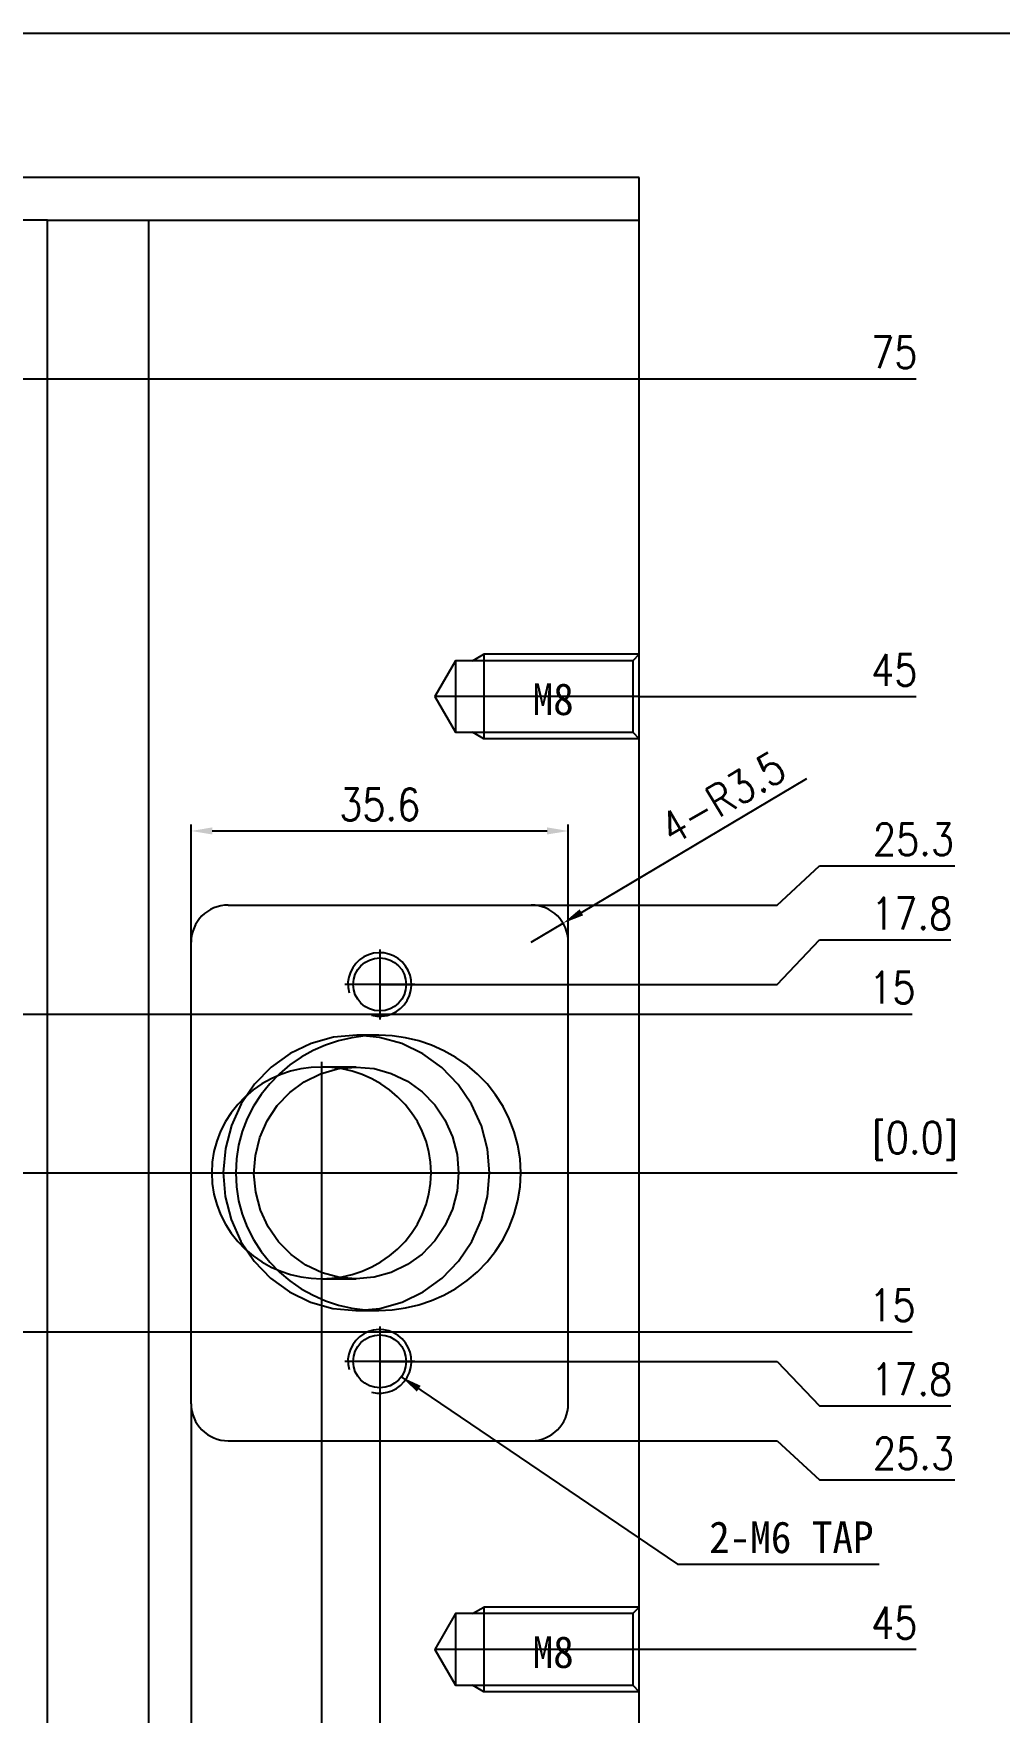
# Model space of a CAD drawing. Header units: millimetres. Extents: x 632 to 3922, y 1402 to 2001.
# Drawn here: x 2366.4 to 2457.5, y 1824.4 to 1983 of the extents above; entities that cross this region are included whole.
import ezdxf
from ezdxf.enums import TextEntityAlignment as Align
from ezdxf.lldxf.tags import DXFTag

# ---------------------------------------------------------------- set-up
doc = ezdxf.new("R2010")
doc.units = ezdxf.units.MM
for name, color, linetype in [('6', 6, 'Continuous'), ('7', 7, 'Continuous'), ('BCE', 1, 'CENTER'), ('BH', 11, 'HIDDEN'), ('BHTL', 5, 'CENTER'), ('CE', 1, 'CENTER'), ('DIM', 7, 'Continuous'), ('H1', 2, 'HIDDEN')]:
    doc.layers.add(name, color=color, linetype=linetype)
doc.styles.add('JM_Standard', font='', dxfattribs={"height": 3})
doc.styles.add('SY', font='romans.shx', dxfattribs={"width": 0.85, "height": 3, "bigfont": 'ghs.shx'})
doc.styles.get('JM_Standard').set_extended_font_data('DotumChe')
tags = doc.linetypes.add('CENTER', pattern=[2, 1.25, -0.25, 0.25, -0.25]).pattern_tags.tags
tags[10:11] = [DXFTag(74, 4), DXFTag(75, 0), DXFTag(340, '0'), DXFTag(46, 1.0), DXFTag(50, 0.0), DXFTag(44, 0.0), DXFTag(45, 0.0)]
tags[8:9] = [DXFTag(74, 4), DXFTag(75, 0), DXFTag(340, '0'), DXFTag(46, 1.0), DXFTag(50, 0.0), DXFTag(44, 0.0), DXFTag(45, 0.0)]
tags[6:7] = [DXFTag(74, 4), DXFTag(75, 0), DXFTag(340, '0'), DXFTag(46, 1.0), DXFTag(50, 0.0), DXFTag(44, 0.0), DXFTag(45, 0.0)]
tags[4:5] = [DXFTag(74, 4), DXFTag(75, 0), DXFTag(340, '0'), DXFTag(46, 1.0), DXFTag(50, 0.0), DXFTag(44, 0.0), DXFTag(45, 0.0)]
tags = doc.linetypes.add('HIDDEN', pattern=[0.375, 0.25, -0.125]).pattern_tags.tags
tags[6:7] = [DXFTag(74, 4), DXFTag(75, 0), DXFTag(340, '0'), DXFTag(46, 1.0), DXFTag(50, 0.0), DXFTag(44, 0.0), DXFTag(45, 0.0)]
tags[4:5] = [DXFTag(74, 4), DXFTag(75, 0), DXFTag(340, '0'), DXFTag(46, 1.0), DXFTag(50, 0.0), DXFTag(44, 0.0), DXFTag(45, 0.0)]
doc.dimstyles.new('BaseStyle', dxfattribs={"dimtxt": 3, "dimasz": 2, "dimexe": 0.6, "dimexo": 0, "dimgap": 1, "dimtad": 1, "dimdsep": 46, "dimtxsty": 'SY', "dimcen": 0, "dimclrd": 3, "dimclre": 3, "dimclrt": 7, "dimaunit": 1, "dimazin": 0, "dimtfac": 1, "dimtmove": 0, "dimatfit": 3, "dimfxl": 1, "dimtolj": 1, "dimtzin": 0, "dimarcsym": 0})

# ---------------------------------------------------------------- blocks, each defined once
blk = doc.blocks.new('PHT_1_6')
at = {"layer": 'BCE'}
for p, q in [((0, 3.3), (0, -3.3)), ((3.3, 0), (-3.3, 0))]:
    blk.add_line(p, q, dxfattribs=at)
at = {"layer": 'BH'}
blk.add_circle((0, 0), 2.5, dxfattribs=at)
at = {"layer": 'BHTL'}
blk.add_arc((0, 0), 3, 255, 195, dxfattribs=at)
blk = doc.blocks.new('20180524_1743031')
at = {"layer": 'BCE'}
blk.add_line((-0.62, 3.38), (18.66, 3.38), dxfattribs=at)
at = {"layer": 'BH'}
blk.add_line((16.71, 0), (16.71, 6.75), dxfattribs=at)
for points in [[(-0.62, -0.62), (0, 0), (0, 6.75), (-0.62, 7.38)], [(0, 0), (16.71, 0), (18.66, 3.38), (16.71, 6.75), (0, 6.75)]]:
    blk.add_lwpolyline(points, dxfattribs=at)
at = {"layer": 'BHTL'}
for p, q in [((-0.62, 7.38), (14.04, 7.38)), ((-0.62, -0.62), (14.04, -0.62))]:
    blk.add_line(p, q, dxfattribs=at)
blk.add_lwpolyline([(15.12, 0), (14.04, -0.62), (14.04, 7.38), (15.12, 6.75)], dxfattribs=at)
blk = doc.blocks.new('*D575')
at = {"layer": 'Defpoints', "color": 0}
for p in [(2416.86, 1907.68), (2381.26, 1897.19), (2416.86, 1897.19)]:
    blk.add_point(p, dxfattribs=at)
at = {"layer": 'DIM', "color": 3, "lineweight": -2}
for p, q in [((2381.26, 1897.19), (2381.26, 1908.28)), ((2383.26, 1907.68), (2414.86, 1907.68)), ((2416.86, 1897.19), (2416.86, 1908.28))]:
    blk.add_line(p, q, dxfattribs=at)
at = {"layer": 'DIM', "color": 3}
for points in [[(2383.26, 1908.02), (2383.26, 1907.35), (2381.26, 1907.68)], [(2414.86, 1907.35), (2414.86, 1908.02), (2416.86, 1907.68)]]:
    blk.add_solid(points, dxfattribs=at)
at = {"layer": 'DIM', "color": 7, "insert": (2399.06, 1910.18), "char_height": 3, "attachment_point": 5, "style": 'SY', "bg_fill": 3, "box_fill_scale": 1.1, "bg_fill_color": 256, "bg_fill_true_color": 13158600, "bg_fill_transparency": 0}
blk.add_mtext('\\A1;35.6', dxfattribs=at)
blk = doc.blocks.new('*D589')
at = {"layer": 'Defpoints', "color": 0}
for p in [(2381.26, 1853.59), (2298.56, 1781.39)]:
    blk.add_point(p, dxfattribs=at)
at = {"layer": 'DIM', "color": 3, "lineweight": -2}
for p, q in [((2381.26, 1853.59), (2381.26, 1768.39)), ((2381.26, 1768.39), (2384.26, 1764.39)), ((2384.26, 1764.39), (2384.26, 1751.61))]:
    blk.add_line(p, q, dxfattribs=at)
at = {"layer": 'DIM', "color": 7, "insert": (2381.76, 1755.5), "char_height": 3, "attachment_point": 5, "rotation": 90, "style": 'SY', "bg_fill": 3, "box_fill_scale": 1.1, "bg_fill_color": 256, "bg_fill_true_color": 13158600, "bg_fill_transparency": 0}
blk.add_mtext('\\A1;82.7', dxfattribs=at)
at = {"layer": 'Defpoints', "color": 0}
blk.add_point((2384.26, 1760.39), dxfattribs=at)
blk = doc.blocks.new('*D590')
at = {"layer": 'Defpoints', "color": 0}
for p in [(2393.56, 1864.89), (2298.56, 1781.39)]:
    blk.add_point(p, dxfattribs=at)
at = {"layer": 'DIM', "color": 3, "lineweight": -2}
blk.add_line((2393.56, 1864.89), (2393.56, 1755.26), dxfattribs=at)
at = {"layer": 'DIM', "color": 7, "insert": (2391.06, 1757.32), "char_height": 3, "attachment_point": 5, "rotation": 90, "style": 'SY', "bg_fill": 3, "box_fill_scale": 1.1, "bg_fill_color": 256, "bg_fill_true_color": 13158600, "bg_fill_transparency": 0}
blk.add_mtext('\\A1;95', dxfattribs=at)
at = {"layer": 'Defpoints', "color": 0}
blk.add_point((2393.56, 1760.39), dxfattribs=at)
blk = doc.blocks.new('*D591')
at = {"layer": 'Defpoints', "color": 0}
for p in [(2399.06, 1857.59), (2298.56, 1781.39)]:
    blk.add_point(p, dxfattribs=at)
at = {"layer": 'DIM', "color": 3, "lineweight": -2}
for p, q in [((2399.06, 1857.59), (2399.06, 1768.39)), ((2399.06, 1768.39), (2400.56, 1764.39)), ((2400.56, 1764.39), (2400.56, 1749.55))]:
    blk.add_line(p, q, dxfattribs=at)
at = {"layer": 'DIM', "color": 7, "insert": (2398.06, 1754.47), "char_height": 3, "attachment_point": 5, "rotation": 90, "style": 'SY', "bg_fill": 3, "box_fill_scale": 1.1, "bg_fill_color": 256, "bg_fill_true_color": 13158600, "bg_fill_transparency": 0}
blk.add_mtext('\\A1;100.5', dxfattribs=at)
at = {"layer": 'Defpoints', "color": 0}
blk.add_point((2400.56, 1760.39), dxfattribs=at)
blk = doc.blocks.new('*D592')
at = {"layer": 'Defpoints', "color": 0}
for p in [(2423.56, 1875.39), (2423.56, 1875.39), (2444.56, 1875.39)]:
    blk.add_point(p, dxfattribs=at)
at = {"layer": 'DIM', "color": 3, "lineweight": -2}
blk.add_line((2423.56, 1875.39), (2453.55, 1875.39), dxfattribs=at)
at = {"layer": 'DIM', "color": 7, "insert": (2449.56, 1878.3), "char_height": 3, "attachment_point": 5, "style": 'SY', "bg_fill": 3, "box_fill_scale": 1.1, "bg_fill_color": 256, "bg_fill_true_color": 13158600, "bg_fill_transparency": 0}
blk.add_mtext('\\A1;{\\H0.8333x;\\C2;[\\H1.2x;0.0\\H0.8333x;]}', dxfattribs=at)
blk = doc.blocks.new('*D593')
at = {"layer": 'Defpoints', "color": 0}
for p in [(2423.56, 1875.39), (2362.58, 1860.39)]:
    blk.add_point(p, dxfattribs=at)
at = {"layer": 'DIM', "color": 3, "lineweight": -2}
blk.add_line((2362.58, 1860.39), (2449.32, 1860.39), dxfattribs=at)
at = {"layer": 'DIM', "color": 7, "insert": (2447.44, 1862.89), "char_height": 3, "attachment_point": 5, "style": 'SY', "bg_fill": 3, "box_fill_scale": 1.1, "bg_fill_color": 256, "bg_fill_true_color": 13158600, "bg_fill_transparency": 0}
blk.add_mtext('\\A1;15', dxfattribs=at)
at = {"layer": 'Defpoints', "color": 0}
blk.add_point((2444.56, 1860.39), dxfattribs=at)
blk = doc.blocks.new('*D594')
at = {"layer": 'Defpoints', "color": 0}
for p in [(2423.56, 1875.39), (2399.06, 1857.59)]:
    blk.add_point(p, dxfattribs=at)
at = {"layer": 'DIM', "color": 3, "lineweight": -2}
for p, q in [((2399.06, 1857.59), (2436.56, 1857.59)), ((2436.56, 1857.59), (2440.56, 1853.39)), ((2440.56, 1853.39), (2452.97, 1853.39))]:
    blk.add_line(p, q, dxfattribs=at)
at = {"layer": 'DIM', "color": 7, "insert": (2449.26, 1855.89), "char_height": 3, "attachment_point": 5, "style": 'SY', "bg_fill": 3, "box_fill_scale": 1.1, "bg_fill_color": 256, "bg_fill_true_color": 13158600, "bg_fill_transparency": 0}
blk.add_mtext('\\A1;17.8', dxfattribs=at)
at = {"layer": 'Defpoints', "color": 0}
blk.add_point((2444.56, 1853.39), dxfattribs=at)
blk = doc.blocks.new('*D595')
at = {"layer": 'Defpoints', "color": 0}
for p in [(2423.56, 1875.39), (2413.36, 1850.09)]:
    blk.add_point(p, dxfattribs=at)
at = {"layer": 'DIM', "color": 3, "lineweight": -2}
for p, q in [((2413.36, 1850.09), (2436.56, 1850.09)), ((2436.56, 1850.09), (2440.56, 1846.39)), ((2440.56, 1846.39), (2453.33, 1846.39))]:
    blk.add_line(p, q, dxfattribs=at)
at = {"layer": 'DIM', "color": 7, "insert": (2449.44, 1848.89), "char_height": 3, "attachment_point": 5, "style": 'SY', "bg_fill": 3, "box_fill_scale": 1.1, "bg_fill_color": 256, "bg_fill_true_color": 13158600, "bg_fill_transparency": 0}
blk.add_mtext('\\A1;25.3', dxfattribs=at)
at = {"layer": 'Defpoints', "color": 0}
blk.add_point((2444.56, 1846.39), dxfattribs=at)
blk = doc.blocks.new('*D596')
at = {"layer": 'Defpoints', "color": 0}
for p in [(2423.56, 1875.39), (2423.56, 1830.39)]:
    blk.add_point(p, dxfattribs=at)
at = {"layer": 'DIM', "color": 3, "lineweight": -2}
blk.add_line((2423.56, 1830.39), (2449.69, 1830.39), dxfattribs=at)
at = {"layer": 'DIM', "color": 7, "insert": (2447.62, 1832.89), "char_height": 3, "attachment_point": 5, "style": 'SY', "bg_fill": 3, "box_fill_scale": 1.1, "bg_fill_color": 256, "bg_fill_true_color": 13158600, "bg_fill_transparency": 0}
blk.add_mtext('\\A1;45', dxfattribs=at)
at = {"layer": 'Defpoints', "color": 0}
blk.add_point((2444.56, 1830.39), dxfattribs=at)
blk = doc.blocks.new('*D597')
at = {"layer": 'Defpoints', "color": 0}
for p in [(2423.56, 1875.39), (2362.58, 1800.39)]:
    blk.add_point(p, dxfattribs=at)
at = {"layer": 'DIM', "color": 3, "lineweight": -2}
blk.add_line((2362.58, 1800.39), (2449.69, 1800.39), dxfattribs=at)
at = {"layer": 'DIM', "color": 7, "insert": (2447.62, 1802.89), "char_height": 3, "attachment_point": 5, "style": 'SY', "bg_fill": 3, "box_fill_scale": 1.1, "bg_fill_color": 256, "bg_fill_true_color": 13158600, "bg_fill_transparency": 0}
blk.add_mtext('\\A1;75', dxfattribs=at)
at = {"layer": 'Defpoints', "color": 0}
blk.add_point((2444.56, 1800.39), dxfattribs=at)
blk = doc.blocks.new('*D598')
at = {"layer": 'Defpoints', "color": 0}
for p in [(2362.58, 1890.39), (2423.56, 1875.39)]:
    blk.add_point(p, dxfattribs=at)
at = {"layer": 'DIM', "color": 3, "lineweight": -2}
blk.add_line((2362.58, 1890.39), (2449.32, 1890.39), dxfattribs=at)
at = {"layer": 'DIM', "color": 7, "insert": (2447.44, 1892.89), "char_height": 3, "attachment_point": 5, "style": 'SY', "bg_fill": 3, "box_fill_scale": 1.1, "bg_fill_color": 256, "bg_fill_true_color": 13158600, "bg_fill_transparency": 0}
blk.add_mtext('\\A1;15', dxfattribs=at)
at = {"layer": 'Defpoints', "color": 0}
blk.add_point((2444.56, 1890.39), dxfattribs=at)
blk = doc.blocks.new('*D599')
at = {"layer": 'Defpoints', "color": 0}
for p in [(2399.06, 1893.19), (2423.56, 1875.39)]:
    blk.add_point(p, dxfattribs=at)
at = {"layer": 'DIM', "color": 3, "lineweight": -2}
for p, q in [((2436.56, 1893.19), (2440.56, 1897.39)), ((2440.56, 1897.39), (2452.97, 1897.39)), ((2399.06, 1893.19), (2436.56, 1893.19))]:
    blk.add_line(p, q, dxfattribs=at)
at = {"layer": 'DIM', "color": 7, "insert": (2449.26, 1899.89), "char_height": 3, "attachment_point": 5, "style": 'SY', "bg_fill": 3, "box_fill_scale": 1.1, "bg_fill_color": 256, "bg_fill_true_color": 13158600, "bg_fill_transparency": 0}
blk.add_mtext('\\A1;17.8', dxfattribs=at)
at = {"layer": 'Defpoints', "color": 0}
blk.add_point((2444.56, 1897.39), dxfattribs=at)
blk = doc.blocks.new('*D600')
at = {"layer": 'Defpoints', "color": 0}
for p in [(2413.36, 1900.69), (2423.56, 1875.39)]:
    blk.add_point(p, dxfattribs=at)
at = {"layer": 'DIM', "color": 3, "lineweight": -2}
for p, q in [((2436.56, 1900.69), (2440.56, 1904.39)), ((2440.56, 1904.39), (2453.33, 1904.39)), ((2413.36, 1900.69), (2436.56, 1900.69))]:
    blk.add_line(p, q, dxfattribs=at)
at = {"layer": 'DIM', "color": 7, "insert": (2449.44, 1906.89), "char_height": 3, "attachment_point": 5, "style": 'SY', "bg_fill": 3, "box_fill_scale": 1.1, "bg_fill_color": 256, "bg_fill_true_color": 13158600, "bg_fill_transparency": 0}
blk.add_mtext('\\A1;25.3', dxfattribs=at)
at = {"layer": 'Defpoints', "color": 0}
blk.add_point((2444.56, 1904.39), dxfattribs=at)
blk = doc.blocks.new('*D601')
at = {"layer": 'Defpoints', "color": 0}
for p in [(2423.56, 1920.39), (2423.56, 1875.39)]:
    blk.add_point(p, dxfattribs=at)
at = {"layer": 'DIM', "color": 3, "lineweight": -2}
blk.add_line((2423.56, 1920.39), (2449.69, 1920.39), dxfattribs=at)
at = {"layer": 'DIM', "color": 7, "insert": (2447.62, 1922.89), "char_height": 3, "attachment_point": 5, "style": 'SY', "bg_fill": 3, "box_fill_scale": 1.1, "bg_fill_color": 256, "bg_fill_true_color": 13158600, "bg_fill_transparency": 0}
blk.add_mtext('\\A1;45', dxfattribs=at)
at = {"layer": 'Defpoints', "color": 0}
blk.add_point((2444.56, 1920.39), dxfattribs=at)
blk = doc.blocks.new('*D602')
at = {"layer": 'Defpoints', "color": 0}
for p in [(2364.66, 1950.39), (2423.56, 1875.39)]:
    blk.add_point(p, dxfattribs=at)
at = {"layer": 'DIM', "color": 3, "lineweight": -2}
blk.add_line((2364.66, 1950.39), (2449.69, 1950.39), dxfattribs=at)
at = {"layer": 'DIM', "color": 7, "insert": (2447.62, 1952.89), "char_height": 3, "attachment_point": 5, "style": 'SY', "bg_fill": 3, "box_fill_scale": 1.1, "bg_fill_color": 256, "bg_fill_true_color": 13158600, "bg_fill_transparency": 0}
blk.add_mtext('\\A1;75', dxfattribs=at)
at = {"layer": 'Defpoints', "color": 0}
blk.add_point((2444.56, 1950.39), dxfattribs=at)
blk = doc.blocks.new('*D631')
at = {"layer": 'Defpoints', "color": 0}
for p in [(2416.37, 1898.97), (2413.36, 1897.19)]:
    blk.add_point(p, dxfattribs=at)
at = {"layer": 'DIM', "color": 3, "lineweight": -2}
blk.add_line((2413.36, 1897.19), (2416.37, 1898.97), dxfattribs=at)
at = {"layer": 'DIM', "color": 3}
blk.add_solid([(2417.92, 1900.28), (2418.26, 1899.71), (2416.37, 1898.97)], dxfattribs=at)
at = {"layer": 'DIM', "color": 7, "insert": (2431.44, 1910.83), "char_height": 3, "attachment_point": 5, "rotation": 30.7031, "style": 'SY', "bg_fill": 3, "box_fill_scale": 1.1, "bg_fill_color": 256, "bg_fill_true_color": 13158600, "bg_fill_transparency": 0}
blk.add_mtext('\\A1;4-R3.5', dxfattribs=at)
at = {"layer": 'DIM', "color": 3, "lineweight": -2}
blk.add_line((2418.09, 1899.99), (2439.37, 1912.63), dxfattribs=at)
blk = doc.blocks.new('A$C2EA02300')
blk.add_line((832, 585), (9, 585))

msp = doc.modelspace()

# ---------------------------------------------------------------- linework, layer by layer
at = {"layer": '7'}
for p, q in [((2423.558, 1969.386), (2298.558, 1969.386)), ((2423.558, 1965.386), (2423.558, 1969.386)), ((2367.694, 1965.386), (2356.101, 1965.386)), ((2367.694, 1785.386), (2367.694, 1965.386)), ((2367.694, 1965.386), (2377.257, 1965.386)), ((2377.257, 1785.386), (2377.257, 1965.386)), ((2377.257, 1965.386), (2423.558, 1965.386)), ((2423.558, 1785.386), (2423.558, 1965.386))]:
    msp.add_line(p, q, dxfattribs=at)
for points in [[(2393.558, 1885.387, 0), (2392.578, 1885.342, 0), (2391.605, 1885.208, 0), (2390.647, 1884.984, 0), (2389.712, 1884.672, 0), (2388.808, 1884.273, 0), (2387.943, 1883.79, 0), (2387.126, 1883.224, 0), (2386.365, 1882.58, 0), (2385.667, 1881.862, 0), (2385.043, 1881.076, 0), (2384.498, 1880.229, 0), (2384.042, 1879.328, 0), (2383.679, 1878.383, 0), (2383.416, 1877.404, 0), (2383.257, 1876.401, 0), (2383.203, 1875.386, 0)], [(2393.558, 1865.385, 0), (2394.539, 1865.43, 0), (2395.512, 1865.565, 0), (2396.47, 1865.789, 0), (2397.404, 1866.101, 0), (2398.308, 1866.5, 0), (2399.173, 1866.983, 0), (2399.99, 1867.549, 0), (2400.752, 1868.193, 0), (2401.449, 1868.911, 0), (2402.073, 1869.697, 0), (2402.618, 1870.544, 0), (2403.074, 1871.445, 0), (2403.437, 1872.39, 0), (2403.7, 1873.369, 0), (2403.859, 1874.372, 0), (2403.912, 1875.386, 0), (2403.859, 1876.401, 0), (2403.7, 1877.404, 0), (2403.437, 1878.383, 0), (2403.074, 1879.328, 0), (2402.618, 1880.229, 0), (2402.073, 1881.076, 0), (2401.449, 1881.862, 0), (2400.752, 1882.58, 0), (2399.99, 1883.224, 0), (2399.173, 1883.789, 0), (2398.308, 1884.273, 0), (2397.404, 1884.672, 0), (2396.47, 1884.984, 0), (2395.512, 1885.208, 0), (2394.539, 1885.342, 0), (2393.558, 1885.387, 0)], [(2395.261, 1865.522, 0), (2393.631, 1865.957, 0), (2392.098, 1866.679, 0), (2390.71, 1867.665, 0), (2389.509, 1868.886, 0), (2388.53, 1870.305, 0), (2387.804, 1871.878, 0), (2387.353, 1873.557, 0), (2387.191, 1875.293, 0), (2387.322, 1877.031, 0), (2387.742, 1878.719, 0), (2388.439, 1880.305, 0), (2389.392, 1881.743, 0), (2390.572, 1882.987, 0), (2391.942, 1884, 0), (2393.461, 1884.752, 0), (2395.083, 1885.218, 0), (2395.261, 1885.251, 0)], [(2383.203, 1875.386, 0), (2383.257, 1874.372, 0), (2383.416, 1873.369, 0), (2383.679, 1872.389, 0), (2384.042, 1871.444, 0), (2384.498, 1870.544, 0), (2385.043, 1869.696, 0), (2385.667, 1868.91, 0), (2386.365, 1868.193, 0), (2387.126, 1867.549, 0), (2387.943, 1866.983, 0), (2388.808, 1866.499, 0), (2389.712, 1866.101, 0), (2390.647, 1865.789, 0), (2391.605, 1865.565, 0), (2392.578, 1865.43, 0), (2393.558, 1865.385, 0)]]:
    msp.add_polyline3d(points, dxfattribs=at)
at = {"layer": 'CE'}
for p, q in [((2393.558, 1885.886), (2393.558, 1864.886)), ((2298.558, 1875.386), (2423.558, 1875.386))]:
    msp.add_line(p, q, dxfattribs=at)
at = {"layer": 'H1'}
for p, q in [((2384.758, 1900.686), (2413.358, 1900.686)), ((2381.258, 1853.586), (2381.258, 1897.186)), ((2416.858, 1853.586), (2416.858, 1897.186)), ((2398.962, 1888.382), (2396.887, 1888.388)), ((2396.85, 1885.387), (2393.558, 1885.387)), ((2393.558, 1865.385), (2396.85, 1865.385)), ((2396.887, 1862.384), (2398.962, 1862.391)), ((2384.758, 1850.086), (2413.358, 1850.086))]:
    msp.add_line(p, q, dxfattribs=at)
for points in [[(2396.887, 1888.388, 0), (2394.706, 1888.197, 0), (2392.59, 1887.617, 0), (2390.603, 1886.665, 0), (2388.806, 1885.371, 0), (2387.254, 1883.773, 0), (2385.993, 1881.92, 0), (2385.062, 1879.869, 0), (2384.489, 1877.682, 0), (2384.292, 1875.425, 0), (2384.476, 1873.166, 0), (2385.037, 1870.975, 0), (2385.956, 1868.919, 0), (2387.206, 1867.058, 0), (2388.749, 1865.451, 0), (2390.539, 1864.145, 0), (2392.52, 1863.182, 0), (2394.633, 1862.589, 0), (2396.813, 1862.384, 0), (2396.887, 1862.384, 0)], [(2398.962, 1888.382, 0), (2397.685, 1888.327, 0), (2396.418, 1888.155, 0), (2395.17, 1887.867, 0), (2393.952, 1887.464, 0), (2392.774, 1886.947, 0), (2391.647, 1886.32, 0), (2390.581, 1885.585, 0), (2389.588, 1884.749, 0), (2388.679, 1883.815, 0), (2387.864, 1882.793, 0), (2387.154, 1881.691, 0), (2386.558, 1880.518, 0), (2386.086, 1879.288, 0), (2385.743, 1878.013, 0), (2385.535, 1876.707, 0), (2385.465, 1875.386, 0)], [(2409.408, 1875.386, 0), (2409.217, 1877.644, 0), (2408.651, 1879.833, 0), (2407.726, 1881.887, 0), (2406.47, 1883.744, 0), (2404.922, 1885.346, 0), (2403.129, 1886.646, 0), (2401.145, 1887.604, 0), (2399.031, 1888.191, 0), (2396.887, 1888.388, 0)], [(2398.962, 1862.391, 0), (2400.234, 1862.453, 0), (2401.495, 1862.631, 0), (2402.736, 1862.924, 0), (2403.948, 1863.332, 0), (2405.119, 1863.852, 0), (2406.239, 1864.481, 0), (2407.297, 1865.217, 0), (2408.283, 1866.054, 0), (2409.186, 1866.986, 0), (2409.995, 1868.006, 0), (2410.699, 1869.106, 0), (2411.29, 1870.274, 0), (2411.759, 1871.5, 0), (2412.099, 1872.77, 0), (2412.306, 1874.071, 0), (2412.375, 1875.386, 0), (2412.306, 1876.702, 0), (2412.099, 1878.002, 0), (2411.759, 1879.272, 0), (2411.29, 1880.498, 0), (2410.699, 1881.667, 0), (2409.995, 1882.767, 0), (2409.186, 1883.787, 0), (2408.283, 1884.719, 0), (2407.297, 1885.556, 0), (2406.239, 1886.291, 0), (2405.119, 1886.921, 0), (2403.948, 1887.441, 0), (2402.736, 1887.848, 0), (2401.495, 1888.142, 0), (2400.234, 1888.32, 0), (2398.962, 1888.382, 0)], [(2395.261, 1885.251, 0), (2396.85, 1885.387, 0)], [(2396.85, 1885.387, 0), (2398.527, 1885.235, 0), (2400.154, 1884.784, 0), (2401.68, 1884.047, 0), (2403.059, 1883.047, 0), (2404.249, 1881.814, 0), (2405.215, 1880.386, 0), (2405.927, 1878.806, 0), (2406.362, 1877.122, 0), (2406.509, 1875.386, 0)], [(2385.465, 1875.386, 0), (2385.535, 1874.065, 0), (2385.743, 1872.76, 0), (2386.086, 1871.484, 0), (2386.558, 1870.254, 0), (2387.154, 1869.082, 0), (2387.864, 1867.979, 0), (2388.679, 1866.957, 0), (2389.588, 1866.024, 0), (2390.581, 1865.187, 0), (2391.647, 1864.453, 0), (2392.774, 1863.826, 0), (2393.952, 1863.309, 0), (2395.17, 1862.905, 0), (2396.418, 1862.617, 0), (2397.685, 1862.445, 0), (2398.962, 1862.391, 0)], [(2406.509, 1875.386, 0), (2406.362, 1873.65, 0), (2405.926, 1871.966, 0), (2405.215, 1870.386, 0), (2404.249, 1868.958, 0), (2403.059, 1867.725, 0), (2401.679, 1866.725, 0), (2400.153, 1865.989, 0), (2398.527, 1865.537, 0), (2396.85, 1865.385, 0)], [(2396.887, 1862.384, 0), (2399.067, 1862.589, 0), (2401.18, 1863.182, 0), (2403.161, 1864.145, 0), (2404.95, 1865.451, 0), (2406.494, 1867.058, 0), (2407.744, 1868.919, 0), (2408.663, 1870.975, 0), (2409.224, 1873.166, 0), (2409.408, 1875.386, 0)], [(2396.85, 1865.385, 0), (2395.261, 1865.522, 0)]]:
    msp.add_polyline3d(points, dxfattribs=at)
for centre, start, end in [((2384.758, 1897.186), 90, 180), ((2413.358, 1897.186), 0, 90), ((2384.758, 1853.586), 180, 270), ((2413.358, 1853.586), 270, 0)]:
    msp.add_arc(centre, 3.5, start, end, dxfattribs=at)

# ---------------------------------------------------------------- block references
at = {"rotation": 180}
for p in [(2422.933, 1923.761), (2422.933, 1833.761)]:
    msp.add_blockref('20180524_1743031', p, dxfattribs=at)
for p in [(2399.058, 1893.186), (2399.058, 1857.586)]:
    msp.add_blockref('PHT_1_6', p)

# ---------------------------------------------------------------- texts
at = {"layer": 'DIM', "style": 'JM_Standard'}
for p in [(2415.431, 1920.106), (2415.431, 1830.106)]:
    msp.add_text('M8', height=3, dxfattribs=at).set_placement(p, align=Align.MIDDLE)

# ---------------------------------------------------------------- next in the draw order: dimensions: what is measured, and where the dimension line sits
at = {"layer": 'DIM'}
dim = msp.add_linear_dim(base=(2416.858, 1907.685), p1=(2381.258, 1897.186), p2=(2416.858, 1897.186), dimstyle='BaseStyle', override={"dimtfill": 1}, dxfattribs=at)
dim.commit()
dim.dimension.update_dxf_attribs({"geometry": '*D575', "text_midpoint": (2399.058, 1910.185)})
dim = msp.add_ordinate_dim(feature_location=(2423.558, 1875.386), offset=(21, 0), dtype=0, origin=(2423.558, 1875.386), text='{\\H0.8333x;\\C2;[\\H1.2x;0.0\\H0.8333x;]}', dimstyle='BaseStyle', override={"dimtfill": 1}, dxfattribs=at)
dim.commit()
dim.dimension.update_dxf_attribs({"geometry": '*D592', "text_midpoint": (2449.555, 1878.303)})
dim = msp.add_ordinate_dim(feature_location=(2381.258, 1853.586), offset=(2.999, -93.2), dtype=1, origin=(2298.558, 1781.386), dimstyle='BaseStyle', override={"dimtfill": 1}, dxfattribs=at)
dim.commit()
dim.dimension.update_dxf_attribs({"geometry": '*D589', "text_midpoint": (2381.757, 1755.501)})

# ---------------------------------------------------------------- next in the draw order: dimensions: what is measured, and where the dimension line sits
dim = msp.add_ordinate_dim(feature_location=(2393.558, 1864.886), offset=(0, -104.5), dtype=1, origin=(2298.558, 1781.386), dimstyle='BaseStyle', override={"dimtfill": 1}, dxfattribs=at)
dim.commit()
dim.dimension.update_dxf_attribs({"geometry": '*D590', "text_midpoint": (2391.058, 1757.322)})

# ---------------------------------------------------------------- next in the draw order: dimensions: what is measured, and where the dimension line sits
for feature_location, offset, dtype, origin, picture, middle in [((2362.578, 1860.386), (81.98, 0), 0, (2423.558, 1875.386), '*D593', (2447.44, 1862.886)), ((2399.058, 1857.586), (1.5, -97.2), 1, (2298.558, 1781.386), '*D591', (2398.058, 1754.468))]:
    dim = msp.add_ordinate_dim(feature_location=feature_location, offset=offset, dtype=dtype, origin=origin, dimstyle='BaseStyle', override={"dimtfill": 1}, dxfattribs=at)
    dim.commit()
    dim.dimension.update_dxf_attribs({"geometry": picture, "text_midpoint": middle})

# ---------------------------------------------------------------- next in the draw order: dimensions: what is measured, and where the dimension line sits
dim = msp.add_ordinate_dim(feature_location=(2399.058, 1857.586), offset=(45.5, -4.2), dtype=0, origin=(2423.558, 1875.386), dimstyle='BaseStyle', override={"dimtfill": 1}, dxfattribs=at)
dim.commit()
dim.dimension.update_dxf_attribs({"geometry": '*D594', "text_midpoint": (2449.262, 1855.886)})

# ---------------------------------------------------------------- next in the draw order: dimensions: what is measured, and where the dimension line sits
dim = msp.add_ordinate_dim(feature_location=(2413.358, 1850.086), offset=(31.2, -3.7), dtype=0, origin=(2423.558, 1875.386), dimstyle='BaseStyle', override={"dimtfill": 1}, dxfattribs=at)
dim.commit()
dim.dimension.update_dxf_attribs({"geometry": '*D595', "text_midpoint": (2449.444, 1848.886)})

# ---------------------------------------------------------------- next in the draw order: dimensions: what is measured, and where the dimension line sits
dim = msp.add_ordinate_dim(feature_location=(2423.558, 1830.386), offset=(21, 0), dtype=0, origin=(2423.558, 1875.386), dimstyle='BaseStyle', override={"dimtfill": 1}, dxfattribs=at)
dim.commit()
dim.dimension.update_dxf_attribs({"geometry": '*D596', "text_midpoint": (2447.623, 1832.886)})

# ---------------------------------------------------------------- next in the draw order: dimensions: what is measured, and where the dimension line sits
dim = msp.add_ordinate_dim(feature_location=(2362.578, 1800.386), offset=(81.98, 0), dtype=0, origin=(2423.558, 1875.386), dimstyle='BaseStyle', override={"dimtfill": 1}, dxfattribs=at)
dim.commit()
dim.dimension.update_dxf_attribs({"geometry": '*D597', "text_midpoint": (2447.623, 1802.886)})

# ---------------------------------------------------------------- next in the draw order: texts
at = {"layer": '7', "insert": (2430.155, 1839.428), "char_height": 3, "attachment_point": 7, "style": 'JM_Standard'}
msp.add_mtext('2-M6 TAP  ', dxfattribs=at)

# ---------------------------------------------------------------- next in the draw order: dimensions: what is measured, and where the dimension line sits
at = {"layer": 'DIM'}
dim = msp.add_ordinate_dim(feature_location=(2362.578, 1890.386), offset=(81.98, 0), dtype=0, origin=(2423.558, 1875.386), dimstyle='BaseStyle', override={"dimtfill": 1}, dxfattribs=at)
dim.commit()
dim.dimension.update_dxf_attribs({"geometry": '*D598', "text_midpoint": (2447.44, 1892.886)})

# ---------------------------------------------------------------- next in the draw order: leaders
at = {"annotation_type": 0, "has_hookline": 1, "hookline_direction": 0, "text_width": 16.043}
msp.add_leader([(2401.092, 1856.132), (2427.155, 1838.428), (2429.155, 1838.428)], dimstyle='BaseStyle', override={"dimscale": 1, "dimgap": 1, "dimtad": 1}, dxfattribs=at)

# ---------------------------------------------------------------- next in the draw order: dimensions: what is measured, and where the dimension line sits
at = {"layer": 'DIM'}
dim = msp.add_ordinate_dim(feature_location=(2399.058, 1893.186), offset=(45.5, 4.2), dtype=0, origin=(2423.558, 1875.386), dimstyle='BaseStyle', override={"dimtfill": 1}, dxfattribs=at)
dim.commit()
dim.dimension.update_dxf_attribs({"geometry": '*D599', "text_midpoint": (2449.262, 1899.886)})

# ---------------------------------------------------------------- next in the draw order: dimensions: what is measured, and where the dimension line sits
dim = msp.add_ordinate_dim(feature_location=(2413.358, 1900.686), offset=(31.2, 3.7), dtype=0, origin=(2423.558, 1875.386), dimstyle='BaseStyle', override={"dimtfill": 1}, dxfattribs=at)
dim.commit()
dim.dimension.update_dxf_attribs({"geometry": '*D600', "text_midpoint": (2449.444, 1906.886)})

# ---------------------------------------------------------------- next in the draw order: dimensions: what is measured, and where the dimension line sits
dim = msp.add_ordinate_dim(feature_location=(2423.558, 1920.386), offset=(21, 0), dtype=0, origin=(2423.558, 1875.386), dimstyle='BaseStyle', override={"dimtfill": 1}, dxfattribs=at)
dim.commit()
dim.dimension.update_dxf_attribs({"geometry": '*D601', "text_midpoint": (2447.623, 1922.886)})

# ---------------------------------------------------------------- next in the draw order: dimensions: what is measured, and where the dimension line sits
dim = msp.add_ordinate_dim(feature_location=(2364.659, 1950.386), offset=(79.9, 0), dtype=0, origin=(2423.558, 1875.386), dimstyle='BaseStyle', override={"dimtfill": 1}, dxfattribs=at)
dim.commit()
dim.dimension.update_dxf_attribs({"geometry": '*D602', "text_midpoint": (2447.623, 1952.886)})

# ---------------------------------------------------------------- next in the draw order: dimensions: what is measured, and where the dimension line sits
dim = msp.add_radius_dim(center=(2413.358, 1897.186), mpoint=(2416.368, 1898.973), text='4-<>', dimstyle='BaseStyle', override={"dimtfill": 1}, dxfattribs=at)
dim.commit()
dim.dimension.update_dxf_attribs({"geometry": '*D631', "text_midpoint": (2432.717, 1908.682), "dimtype": 164})

# ---------------------------------------------------------------- next in the draw order: block references
at = {"layer": '6'}
msp.add_blockref('A$C2EA02300', (1902.367, 1397.995), dxfattribs=at)

doc.saveas('drawing.dxf')
